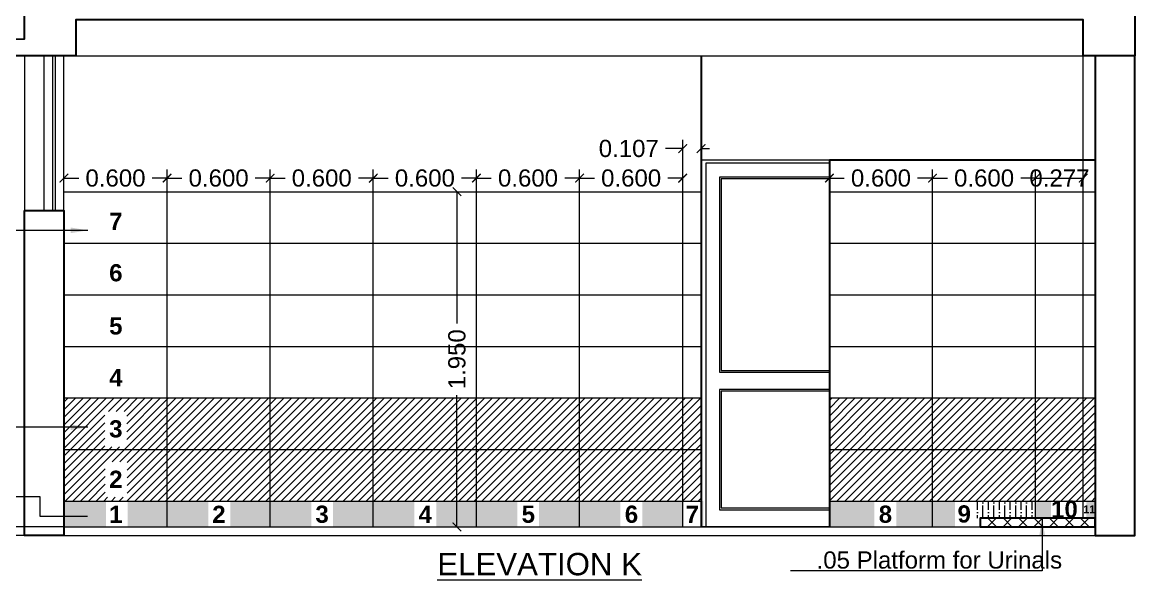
# Model space of a CAD drawing. Header units: millimetres. Extents: x 2733 to 5909, y 1038 to 2089.
# Drawn here: x 2832.72 to 2839.19, y 1041.56 to 1044.8 of the extents above; entities that cross this region are included whole.
import ezdxf

# ---------------------------------------------------------------- set-up
doc = ezdxf.new("R2010")
doc.units = ezdxf.units.MM
doc.header["$PDMODE"] = 35
doc.layers.get('0').update_dxf_attribs({"lineweight": 20})
doc.layers.get('Defpoints').update_dxf_attribs({"lineweight": 15})
for name, color, linetype, lineweight in [('beam', 43, 'Continuous', 20), ('Column', 251, 'Continuous', 30), ('DIM', 6, 'Continuous', 18), ('dim.1', 6, 'Continuous', 18), ('Door', 54, 'Continuous', 18), ('FLOOR FINISH', 10, 'Continuous', 15), ('Hatch', 43, 'Continuous', 13), ('rcc', 5, 'Continuous', 30), ('TEXT', 7, 'Continuous', 15), ('TILE HATCH-2', 123, 'Continuous', 9), ('Tiles', 91, 'Continuous', 9), ('Tiles-Text', 230, 'Continuous', 18), ('Ventilator', 200, 'Continuous', 18), ('Wall', 7, 'Continuous', 30)]:
    doc.layers.add(name, color=color, linetype=linetype, lineweight=lineweight)
doc.styles.add('dim-stylus bt', font='arial.ttf')
doc.styles.add('L120', font='arial.ttf', dxfattribs={"height": 0.6})
doc.styles.add('Tabrej', font='arial.ttf')
doc.dimstyles.new('DIMEN', dxfattribs={"dimtxt": 0.3, "dimasz": 0.25, "dimexe": 0.18, "dimexo": 0.0625, "dimgap": 0.09, "dimtad": 0, "dimdec": 3, "dimzin": 0, "dimdsep": 46, "dimtxsty": 'Tabrej', "dimcen": 0, "dimclrd": 256, "dimclre": 256, "dimclrt": 7, "dimadec": 0, "dimazin": 0, "dimtfac": 1, "dimtdec": 3, "dimtofl": 0, "dimtmove": 0, "dimatfit": 1, "dimfxl": 0, "dimtolj": 1, "dimtzin": 0, "dimlwd": -1, "dimlwe": -1, "dimarcsym": 0})
doc.dimstyles.new('Tabrej', dxfattribs={"dimtxt": 4, "dimasz": 0.45, "dimexe": 0.18, "dimexo": 0.0625, "dimgap": 0.09, "dimtad": 0, "dimdec": 3, "dimzin": 0, "dimdsep": 46, "dimtxsty": 'Tabrej', "dimcen": 0, "dimclrd": 256, "dimclre": 256, "dimclrt": 7, "dimaunit": 1, "dimadec": 3, "dimazin": 0, "dimtfac": 1, "dimtdec": 3, "dimtofl": 0, "dimtmove": 0, "dimatfit": 3, "dimfxl": 0, "dimtolj": 1, "dimtzin": 0, "dimlwd": -1, "dimlwe": -1, "dimarcsym": 0})

# ---------------------------------------------------------------- blocks, each defined once
blk = doc.blocks.new('_ArchTick')
at = {"color": 0, "const_width": 0.15}
blk.add_lwpolyline([(-0.5, -0.5), (0.5, 0.5)], dxfattribs=at)
blk = doc.blocks.new('*D875')
at = {"layer": 'Defpoints', "color": 0, "lineweight": 15, "transparency": 16777216}
for p in [(2833.5628, 1043.8924), (2832.9628, 1043.8185), (2833.5628, 1043.8135)]:
    blk.add_point(p, dxfattribs=at)
at = {"layer": 'DIM', "transparency": 16777216}
for p, q in [((2832.9628, 1043.82), (2832.9628, 1043.9424)), ((2833.5628, 1043.815), (2833.5628, 1043.9424)), ((2832.9628, 1043.8924), (2833.0492, 1043.8924)), ((2833.5628, 1043.8924), (2833.4764, 1043.8924))]:
    blk.add_line(p, q, dxfattribs=at)
at = {"layer": 'DIM', "transparency": 16777216, "xscale": 0.05, "yscale": 0.05, "zscale": 0.05, "rotation": 180}
blk.add_blockref('_ArchTick', (2832.9628, 1043.8924), dxfattribs=at)
at = {"layer": 'DIM', "transparency": 16777216, "xscale": 0.05, "yscale": 0.05, "zscale": 0.05}
blk.add_blockref('_ArchTick', (2833.5628, 1043.8924), dxfattribs=at)
at = {"layer": 'DIM', "color": 7, "transparency": 16777216, "insert": (2833.2628, 1043.8924), "char_height": 0.1, "attachment_point": 5, "style": 'Tabrej'}
blk.add_mtext('\\A1;0.600', dxfattribs=at)
blk = doc.blocks.new('*D876')
at = {"layer": 'Defpoints', "color": 0, "lineweight": 15, "transparency": 16777216}
for p in [(2834.1628, 1043.8924), (2833.5628, 1043.8185), (2834.1628, 1043.8135)]:
    blk.add_point(p, dxfattribs=at)
at = {"layer": 'DIM', "transparency": 16777216}
for p, q in [((2833.5628, 1043.82), (2833.5628, 1043.9424)), ((2834.1628, 1043.815), (2834.1628, 1043.9424)), ((2833.5628, 1043.8924), (2833.6492, 1043.8924)), ((2834.1628, 1043.8924), (2834.0764, 1043.8924))]:
    blk.add_line(p, q, dxfattribs=at)
at = {"layer": 'DIM', "transparency": 16777216, "xscale": 0.05, "yscale": 0.05, "zscale": 0.05, "rotation": 180}
blk.add_blockref('_ArchTick', (2833.5628, 1043.8924), dxfattribs=at)
at = {"layer": 'DIM', "transparency": 16777216, "xscale": 0.05, "yscale": 0.05, "zscale": 0.05}
blk.add_blockref('_ArchTick', (2834.1628, 1043.8924), dxfattribs=at)
at = {"layer": 'DIM', "color": 7, "transparency": 16777216, "insert": (2833.8628, 1043.8924), "char_height": 0.1, "attachment_point": 5, "style": 'Tabrej'}
blk.add_mtext('\\A1;0.600', dxfattribs=at)
blk = doc.blocks.new('*D877')
at = {"layer": 'Defpoints', "color": 0, "lineweight": 15, "transparency": 16777216}
for p in [(2835.1383, 1043.8135), (2835.1641, 1041.8635), (2835.2493, 1041.8635)]:
    blk.add_point(p, dxfattribs=at)
at = {"layer": 'DIM', "transparency": 16777216}
for p, q in [((2835.1398, 1043.8135), (2835.2993, 1043.8135)), ((2835.2493, 1043.8135), (2835.2493, 1043.0473)), ((2835.2493, 1041.8635), (2835.2493, 1042.6296)), ((2835.1656, 1041.8635), (2835.2993, 1041.8635))]:
    blk.add_line(p, q, dxfattribs=at)
at = {"layer": 'DIM', "transparency": 16777216, "xscale": 0.05, "yscale": 0.05, "zscale": 0.05}
for p, rotation in [((2835.2493, 1043.8135), 90), ((2835.2493, 1041.8635), 270)]:
    blk.add_blockref('_ArchTick', p, dxfattribs=dict(at, rotation=rotation))
at = {"layer": 'DIM', "color": 7, "transparency": 16777216, "insert": (2835.2493, 1042.8385), "char_height": 0.1, "attachment_point": 5, "rotation": 90, "style": 'Tabrej'}
blk.add_mtext('\\A1;1.950', dxfattribs=at)
blk = doc.blocks.new('*D878')
at = {"layer": 'Defpoints', "color": 0, "lineweight": 15, "transparency": 16777216}
for p in [(2834.7628, 1043.8924), (2834.1628, 1043.8185), (2834.7628, 1043.8135)]:
    blk.add_point(p, dxfattribs=at)
at = {"layer": 'DIM', "transparency": 16777216}
for p, q in [((2834.1628, 1043.82), (2834.1628, 1043.9424)), ((2834.7628, 1043.815), (2834.7628, 1043.9424)), ((2834.1628, 1043.8924), (2834.2492, 1043.8924)), ((2834.7628, 1043.8924), (2834.6764, 1043.8924))]:
    blk.add_line(p, q, dxfattribs=at)
at = {"layer": 'DIM', "transparency": 16777216, "xscale": 0.05, "yscale": 0.05, "zscale": 0.05, "rotation": 180}
blk.add_blockref('_ArchTick', (2834.1628, 1043.8924), dxfattribs=at)
at = {"layer": 'DIM', "transparency": 16777216, "xscale": 0.05, "yscale": 0.05, "zscale": 0.05}
blk.add_blockref('_ArchTick', (2834.7628, 1043.8924), dxfattribs=at)
at = {"layer": 'DIM', "color": 7, "transparency": 16777216, "insert": (2834.4628, 1043.8924), "char_height": 0.1, "attachment_point": 5, "style": 'Tabrej'}
blk.add_mtext('\\A1;0.600', dxfattribs=at)
blk = doc.blocks.new('*D879')
at = {"layer": 'Defpoints', "color": 0, "lineweight": 15, "transparency": 16777216}
for p in [(2835.3628, 1043.8924), (2834.7628, 1043.8185), (2835.3628, 1043.8135)]:
    blk.add_point(p, dxfattribs=at)
at = {"layer": 'DIM', "transparency": 16777216}
for p, q in [((2834.7628, 1043.82), (2834.7628, 1043.9424)), ((2835.3628, 1043.815), (2835.3628, 1043.9424)), ((2834.7628, 1043.8924), (2834.8492, 1043.8924)), ((2835.3628, 1043.8924), (2835.2764, 1043.8924))]:
    blk.add_line(p, q, dxfattribs=at)
at = {"layer": 'DIM', "transparency": 16777216, "xscale": 0.05, "yscale": 0.05, "zscale": 0.05, "rotation": 180}
blk.add_blockref('_ArchTick', (2834.7628, 1043.8924), dxfattribs=at)
at = {"layer": 'DIM', "transparency": 16777216, "xscale": 0.05, "yscale": 0.05, "zscale": 0.05}
blk.add_blockref('_ArchTick', (2835.3628, 1043.8924), dxfattribs=at)
at = {"layer": 'DIM', "color": 7, "transparency": 16777216, "insert": (2835.0628, 1043.8924), "char_height": 0.1, "attachment_point": 5, "style": 'Tabrej'}
blk.add_mtext('\\A1;0.600', dxfattribs=at)
blk = doc.blocks.new('*D880')
at = {"layer": 'Defpoints', "color": 0, "lineweight": 15, "transparency": 16777216}
for p in [(2835.9628, 1043.8924), (2835.3628, 1043.8185), (2835.9628, 1043.8135)]:
    blk.add_point(p, dxfattribs=at)
at = {"layer": 'DIM', "transparency": 16777216}
for p, q in [((2835.3628, 1043.82), (2835.3628, 1043.9424)), ((2835.9628, 1043.815), (2835.9628, 1043.9424)), ((2835.3628, 1043.8924), (2835.4492, 1043.8924)), ((2835.9628, 1043.8924), (2835.8764, 1043.8924))]:
    blk.add_line(p, q, dxfattribs=at)
at = {"layer": 'DIM', "transparency": 16777216, "xscale": 0.05, "yscale": 0.05, "zscale": 0.05, "rotation": 180}
blk.add_blockref('_ArchTick', (2835.3628, 1043.8924), dxfattribs=at)
at = {"layer": 'DIM', "transparency": 16777216, "xscale": 0.05, "yscale": 0.05, "zscale": 0.05}
blk.add_blockref('_ArchTick', (2835.9628, 1043.8924), dxfattribs=at)
at = {"layer": 'DIM', "color": 7, "transparency": 16777216, "insert": (2835.6628, 1043.8924), "char_height": 0.1, "attachment_point": 5, "style": 'Tabrej'}
blk.add_mtext('\\A1;0.600', dxfattribs=at)
blk = doc.blocks.new('*D881')
at = {"layer": 'Defpoints', "color": 0, "lineweight": 15, "transparency": 16777216}
for p in [(2836.5628, 1043.8924), (2835.9628, 1043.8185), (2836.5628, 1043.8135)]:
    blk.add_point(p, dxfattribs=at)
at = {"layer": 'DIM', "transparency": 16777216}
for p, q in [((2835.9628, 1043.82), (2835.9628, 1043.9424)), ((2836.5628, 1043.815), (2836.5628, 1043.9424)), ((2835.9628, 1043.8924), (2836.0492, 1043.8924)), ((2836.5628, 1043.8924), (2836.4764, 1043.8924))]:
    blk.add_line(p, q, dxfattribs=at)
at = {"layer": 'DIM', "transparency": 16777216, "xscale": 0.05, "yscale": 0.05, "zscale": 0.05, "rotation": 180}
blk.add_blockref('_ArchTick', (2835.9628, 1043.8924), dxfattribs=at)
at = {"layer": 'DIM', "transparency": 16777216, "xscale": 0.05, "yscale": 0.05, "zscale": 0.05}
blk.add_blockref('_ArchTick', (2836.5628, 1043.8924), dxfattribs=at)
at = {"layer": 'DIM', "color": 7, "transparency": 16777216, "insert": (2836.2628, 1043.8924), "char_height": 0.1, "attachment_point": 5, "style": 'Tabrej'}
blk.add_mtext('\\A1;0.600', dxfattribs=at)
blk = doc.blocks.new('*D882')
at = {"layer": 'Defpoints', "color": 0, "lineweight": 15, "transparency": 16777216}
for p in [(2836.6696, 1044.0643), (2836.5628, 1043.8185), (2836.6696, 1043.8135)]:
    blk.add_point(p, dxfattribs=at)
at = {"layer": 'DIM', "transparency": 16777216}
for p, q in [((2836.5628, 1043.82), (2836.5628, 1044.1143)), ((2836.6696, 1043.815), (2836.6696, 1044.1143)), ((2836.5628, 1044.0643), (2836.4628, 1044.0643)), ((2836.6696, 1044.0643), (2836.7196, 1044.0643))]:
    blk.add_line(p, q, dxfattribs=at)
at = {"layer": 'DIM', "transparency": 16777216, "xscale": 0.05, "yscale": 0.05, "zscale": 0.05}
blk.add_blockref('_ArchTick', (2836.5628, 1044.0643), dxfattribs=at)
at = {"layer": 'DIM', "transparency": 16777216, "xscale": 0.05, "yscale": 0.05, "zscale": 0.05, "rotation": 180}
blk.add_blockref('_ArchTick', (2836.6696, 1044.0643), dxfattribs=at)
at = {"layer": 'DIM', "color": 7, "transparency": 16777216, "insert": (2836.2491, 1044.0643), "char_height": 0.1, "attachment_point": 5, "style": 'Tabrej'}
blk.add_mtext('\\A1;0.107', dxfattribs=at)
blk = doc.blocks.new('f')
at = {"layer": 'Door', "ltscale": 0.05}
blk.add_line((2716.5479, 1053.7485), (2717.2874, 1053.7485), dxfattribs=at)
at = {"layer": 'Door'}
blk.add_line((2717.2874, 1051.6135), (2716.5479, 1051.6135), dxfattribs=at)
at = {"layer": 'Door', "ltscale": 0.05}
for points in [[(2717.2874, 1053.7285), (2716.5679, 1053.7285), (2716.5679, 1051.6135)], [(2717.2874, 1053.6485), (2716.6479, 1053.6485), (2716.6479, 1052.5135), (2717.2874, 1052.5135)], [(2717.2874, 1053.6385), (2716.6579, 1053.6385), (2716.6579, 1052.5235), (2717.2874, 1052.5235)], [(2717.2874, 1052.4135), (2716.6479, 1052.4135), (2716.6479, 1051.7135), (2717.2874, 1051.7135)], [(2717.2874, 1052.4035), (2716.6579, 1052.4035), (2716.6579, 1051.7235), (2717.2874, 1051.7235)]]:
    blk.add_lwpolyline(points, dxfattribs=at)
blk = doc.blocks.new('*D883')
at = {"layer": 'Defpoints', "color": 0, "lineweight": 15, "transparency": 16777216}
for p in [(2838.6162, 1043.8924), (2838.0162, 1043.8185), (2838.6162, 1043.8135)]:
    blk.add_point(p, dxfattribs=at)
at = {"layer": 'DIM', "transparency": 16777216}
for p, q in [((2838.0162, 1043.82), (2838.0162, 1043.9424)), ((2838.6162, 1043.815), (2838.6162, 1043.9424)), ((2838.0162, 1043.8924), (2838.1027, 1043.8924)), ((2838.6162, 1043.8924), (2838.5298, 1043.8924))]:
    blk.add_line(p, q, dxfattribs=at)
at = {"layer": 'DIM', "transparency": 16777216, "xscale": 0.05, "yscale": 0.05, "zscale": 0.05, "rotation": 180}
blk.add_blockref('_ArchTick', (2838.0162, 1043.8924), dxfattribs=at)
at = {"layer": 'DIM', "transparency": 16777216, "xscale": 0.05, "yscale": 0.05, "zscale": 0.05}
blk.add_blockref('_ArchTick', (2838.6162, 1043.8924), dxfattribs=at)
at = {"layer": 'DIM', "color": 7, "transparency": 16777216, "insert": (2838.3162, 1043.8924), "char_height": 0.1, "attachment_point": 5, "style": 'Tabrej'}
blk.add_mtext('\\A1;0.600', dxfattribs=at)
blk = doc.blocks.new('*D884')
at = {"layer": 'Defpoints', "color": 0, "lineweight": 15, "transparency": 16777216}
for p in [(2838.8928, 1043.8924), (2838.6162, 1043.8185), (2838.8928, 1043.8135)]:
    blk.add_point(p, dxfattribs=at)
at = {"layer": 'DIM', "transparency": 16777216}
for p, q in [((2838.6162, 1043.82), (2838.6162, 1043.9424)), ((2838.8928, 1043.815), (2838.8928, 1043.9424)), ((2838.6162, 1043.8924), (2838.8928, 1043.8924))]:
    blk.add_line(p, q, dxfattribs=at)
at = {"layer": 'DIM', "transparency": 16777216, "xscale": 0.05, "yscale": 0.05, "zscale": 0.05, "rotation": 180}
blk.add_blockref('_ArchTick', (2838.6162, 1043.8924), dxfattribs=at)
at = {"layer": 'DIM', "transparency": 16777216, "xscale": 0.05, "yscale": 0.05, "zscale": 0.05}
blk.add_blockref('_ArchTick', (2838.8928, 1043.8924), dxfattribs=at)
at = {"layer": 'DIM', "color": 7, "transparency": 16777216, "insert": (2838.7545, 1043.8924), "char_height": 0.1, "attachment_point": 5, "style": 'Tabrej'}
blk.add_mtext('\\A1;0.277', dxfattribs=at)
blk = doc.blocks.new('*D885')
at = {"layer": 'Defpoints', "color": 0, "lineweight": 15, "transparency": 16777216}
for p in [(2838.0162, 1043.8924), (2837.4162, 1043.8185), (2838.0162, 1043.8135)]:
    blk.add_point(p, dxfattribs=at)
at = {"layer": 'DIM', "transparency": 16777216}
for p, q in [((2837.4162, 1043.82), (2837.4162, 1043.9424)), ((2838.0162, 1043.815), (2838.0162, 1043.9424)), ((2837.4162, 1043.8924), (2837.5027, 1043.8924)), ((2838.0162, 1043.8924), (2837.9298, 1043.8924))]:
    blk.add_line(p, q, dxfattribs=at)
at = {"layer": 'DIM', "transparency": 16777216, "xscale": 0.05, "yscale": 0.05, "zscale": 0.05, "rotation": 180}
blk.add_blockref('_ArchTick', (2837.4162, 1043.8924), dxfattribs=at)
at = {"layer": 'DIM', "transparency": 16777216, "xscale": 0.05, "yscale": 0.05, "zscale": 0.05}
blk.add_blockref('_ArchTick', (2838.0162, 1043.8924), dxfattribs=at)
at = {"layer": 'DIM', "color": 7, "transparency": 16777216, "insert": (2837.7162, 1043.8924), "char_height": 0.1, "attachment_point": 5, "style": 'Tabrej'}
blk.add_mtext('\\A1;0.600', dxfattribs=at)

msp = doc.modelspace()

# ---------------------------------------------------------------- hatches: boundary and pattern name
at = {"layer": 'Hatch', "lineweight": 15}
h = msp.add_hatch(dxfattribs=at)
h.set_pattern_fill('ANSI36', color=256, scale=0.01, angle=45, style=0)
h.set_pattern_definition([(90, (120.12881, -9.75), (-0.03175, 0.0555625), [0.079375, -0.015875, 0, -0.015875])])
h.paths.add_polyline_path([(2836.6767, 1042.0135), (2836.5628, 1042.0135), (2836.5628, 1041.8635), (2836.6767, 1041.8635)], flags=16)
h.paths.add_polyline_path([(2836.5628, 1042.0135), (2835.9628, 1042.0135), (2835.9628, 1041.8635), (2836.5628, 1041.8635)])
h.paths.add_polyline_path([(2835.9628, 1042.0135), (2835.3628, 1042.0135), (2835.3628, 1041.8635), (2835.9628, 1041.8635)])
h.paths.add_polyline_path([(2835.3628, 1042.0135), (2834.7628, 1042.0135), (2834.7628, 1041.8635), (2835.3628, 1041.8635)])
h.paths.add_polyline_path([(2833.5628, 1042.0135), (2832.9628, 1042.0135), (2832.9628, 1041.8635), (2833.5628, 1041.8635)])
h.paths.add_polyline_path([(2834.1628, 1042.0135), (2833.5628, 1042.0135), (2833.5628, 1041.8635), (2834.1628, 1041.8635)])
h.paths.add_polyline_path([(2834.7628, 1042.0135), (2834.1628, 1042.0135), (2834.1628, 1041.8635), (2834.7628, 1041.8635)])
h.paths.add_polyline_path([(2838.9628, 1042.0135), (2838.6162, 1042.0135), (2838.6162, 1041.9135), (2838.9628, 1041.9135)])
h.paths.add_polyline_path([(2838.2939, 1042.0135), (2838.0162, 1042.0135), (2838.0162, 1041.8635), (2838.2939, 1041.8635)])
h.paths.add_polyline_path([(2838.0162, 1042.0135), (2837.4162, 1042.0135), (2837.4162, 1041.8635), (2838.0162, 1041.8635)])
h.paths.add_polyline_path([(2836.5628, 1041.8635), (2836.6825, 1041.8635), (2836.6825, 1042.0135), (2836.5628, 1042.0135)])
h.paths.add_polyline_path([(2836.2005, 1041.8635), (2836.3282, 1041.8635), (2836.3282, 1042.0135), (2836.2005, 1042.0135)], flags=17)
h.paths.add_polyline_path([(2835.6, 1041.8635), (2835.7277, 1041.8635), (2835.7277, 1042.0135), (2835.6, 1042.0135)], flags=17)
h.paths.add_polyline_path([(2835.0013, 1041.8635), (2835.129, 1041.8635), (2835.129, 1042.0135), (2835.0013, 1042.0135)], flags=17)
h.paths.add_polyline_path([(2833.2068, 1041.8635), (2833.3345, 1041.8635), (2833.3345, 1042.0135), (2833.2068, 1042.0135)], flags=17)
h.paths.add_polyline_path([(2833.8028, 1041.8635), (2833.9305, 1041.8635), (2833.9305, 1042.0135), (2833.8028, 1042.0135)], flags=17)
h.paths.add_polyline_path([(2834.4014, 1041.8635), (2834.5291, 1041.8635), (2834.5291, 1042.0135), (2834.4014, 1042.0135)])
h.paths.add_polyline_path([(2838.7062, 1041.9135), (2838.9116, 1041.9135), (2838.9116, 1042.0135), (2838.7062, 1042.0135)], flags=17)
h.paths.add_polyline_path([(2838.1475, 1041.8635), (2838.2939, 1041.8635), (2838.2939, 1042.0135), (2838.1475, 1042.0135)], flags=17)
h.paths.add_polyline_path([(2837.6785, 1041.8635), (2837.8062, 1041.8635), (2837.8062, 1042.0135), (2837.6785, 1042.0135)], flags=17)
h = msp.add_hatch(dxfattribs=at)
h.set_pattern_fill('ANSI36', color=256, scale=0.01, angle=45, style=0)
h.set_pattern_definition([(90, (120.12881, 0), (-0.03175, 0.0555625), [0.079375, -0.015875, 0, -0.015875])])
h.paths.add_polyline_path([(2838.6162, 1042.0135), (2838.2538, 1042.0135), (2838.2538, 1041.9135), (2838.6162, 1041.9135)])
at = {"layer": 'Hatch'}
h = msp.add_hatch(dxfattribs=at)
h.set_pattern_fill('ANSI37', color=256, scale=0.02, style=0)
h.set_pattern_definition([(45, (120.12881, -5e-13), (-0.0449012806, 0.0449012806), []), (135, (120.12881, -5e-13), (-0.0449012806, -0.0449012806), [])])
h.paths.add_polyline_path([(2838.9628, 1041.9135), (2838.2928, 1041.9135), (2838.2928, 1041.8635), (2838.9628, 1041.8635)])
at = {"layer": 'TILE HATCH-2'}
h = msp.add_hatch(dxfattribs=at)
h.set_pattern_fill('ANSI31', color=256, scale=0.01, style=0)
h.set_pattern_definition([(45, (120.12881, -9.75), (-0.0224506403, 0.0224506403), [])])
h.paths.add_polyline_path([(2834.1628, 1042.3135), (2833.5628, 1042.3135), (2833.5628, 1042.0135), (2834.1628, 1042.0135)])
h.paths.add_polyline_path([(2834.1628, 1042.6135), (2833.5628, 1042.6135), (2833.5628, 1042.3135), (2834.1628, 1042.3135)])
h.paths.add_polyline_path([(2834.7628, 1042.6135), (2834.1628, 1042.6135), (2834.1628, 1042.3135), (2834.7628, 1042.3135)])
h.paths.add_polyline_path([(2834.7628, 1042.3135), (2834.1628, 1042.3135), (2834.1628, 1042.0135), (2834.7628, 1042.0135)])
h.paths.add_polyline_path([(2835.3628, 1042.6135), (2834.7628, 1042.6135), (2834.7628, 1042.3135), (2835.3628, 1042.3135)])
h.paths.add_polyline_path([(2835.3628, 1042.3135), (2834.7628, 1042.3135), (2834.7628, 1042.0135), (2835.3628, 1042.0135)])
h.paths.add_polyline_path([(2835.9628, 1042.6135), (2835.3628, 1042.6135), (2835.3628, 1042.3135), (2835.9628, 1042.3135)])
h.paths.add_polyline_path([(2835.9628, 1042.3135), (2835.3628, 1042.3135), (2835.3628, 1042.0135), (2835.9628, 1042.0135)])
h.paths.add_polyline_path([(2836.5628, 1042.3135), (2835.9628, 1042.3135), (2835.9628, 1042.0135), (2836.5628, 1042.0135)])
h.paths.add_polyline_path([(2836.5628, 1042.6135), (2835.9628, 1042.6135), (2835.9628, 1042.3135), (2836.5628, 1042.3135)])
h.paths.add_polyline_path([(2836.6696, 1042.6135), (2836.5628, 1042.6135), (2836.5628, 1042.3135), (2836.6696, 1042.3135)])
h.paths.add_polyline_path([(2836.6696, 1042.3141), (2836.5628, 1042.3135), (2836.5628, 1042.0135), (2836.6696, 1042.0141)])
h.paths.add_polyline_path([(2838.0162, 1042.3135), (2837.4162, 1042.3135), (2837.4162, 1042.0135), (2838.0162, 1042.0135)])
h.paths.add_polyline_path([(2838.0162, 1042.6135), (2837.4162, 1042.6135), (2837.4162, 1042.3135), (2838.0162, 1042.3135)])
h.paths.add_polyline_path([(2838.6162, 1042.6135), (2838.0162, 1042.6135), (2838.0162, 1042.3135), (2838.6162, 1042.3135)])
h.paths.add_polyline_path([(2838.6162, 1042.3135), (2838.0162, 1042.3135), (2838.0162, 1042.0135), (2838.6162, 1042.0135)])
h.paths.add_polyline_path([(2838.9628, 1042.3135), (2838.6162, 1042.3135), (2838.6162, 1042.0135), (2838.9628, 1042.0135)])
h.paths.add_polyline_path([(2838.9628, 1042.6135), (2838.6162, 1042.6135), (2838.6162, 1042.3135), (2838.9628, 1042.3135)])
h.paths.add_polyline_path([(2833.5628, 1042.6135), (2832.9628, 1042.6135), (2832.9628, 1042.3135), (2833.5628, 1042.3135)])
h.paths.add_polyline_path([(2833.5628, 1042.3135), (2832.9628, 1042.3135), (2832.9628, 1042.0135), (2833.5628, 1042.0135)])
h.paths.add_polyline_path([(2833.2014, 1042.3291), (2833.3291, 1042.3291), (2833.3291, 1042.5352), (2833.2014, 1042.5352)], flags=16)
h.paths.add_polyline_path([(2833.2028, 1042.0356), (2833.3305, 1042.0356), (2833.3305, 1042.2417), (2833.2028, 1042.2417)], flags=16)

# ---------------------------------------------------------------- linework, layer by layer
at = {"lineweight": 15}
for p, q in [((2832.8478, 1043.7035), (2832.8478, 1044.6035)), ((2832.8478, 1043.7035), (2832.8478, 1044.6035)), ((2832.9628, 1041.8635), (2832.9628, 1041.9135))]:
    msp.add_line(p, q, dxfattribs=at)
msp.add_lwpolyline([(2832.7328, 1043.7035), (2832.9628, 1043.7035), (2832.9628, 1044.6035), (2832.7328, 1044.6035)], close=True, dxfattribs=at)
msp.add_lwpolyline([(2832.7328, 1043.7035), (2832.9628, 1043.7035), (2832.9628, 1044.6035), (2832.7328, 1044.6035)], close=True, dxfattribs=at)
at = {"layer": 'beam', "lineweight": 15}
msp.add_line((2833.0328, 1044.6035), (2838.8928, 1044.6035), dxfattribs=at)
at = {"layer": 'Column', "lineweight": 15}
msp.add_line((2838.8928, 1043.9985), (2838.8928, 1044.6035), dxfattribs=at)
at = {"layer": 'DIM', "ltscale": 0.05}
for p, q in [((2832.9628, 1041.8635), (2831.6825, 1041.8635)), ((2832.7328, 1041.8135), (2832.4294, 1041.8135))]:
    msp.add_line(p, q, dxfattribs=at)
at = {"layer": 'dim.1', "ltscale": 0.02}
msp.add_line((2832.8245, 1042.0392), (2831.6989, 1042.0392), dxfattribs=at)
msp.add_line((2832.8245, 1042.0392), (2831.6989, 1042.0392), dxfattribs=at)
at = {"layer": 'Door', "ltscale": 0.05}
msp.add_line((2836.6696, 1043.9985), (2836.6696, 1041.8635), dxfattribs=at)
at = {"layer": 'Door', "lineweight": 15}
msp.add_lwpolyline([(2838.9628, 1041.8635), (2838.9628, 1041.8635), (2838.9628, 1041.8635), (2838.9628, 1041.8635)], close=True, dxfattribs=at)
at = {"layer": 'FLOOR FINISH', "lineweight": 15}
for p, q in [((2832.9628, 1041.8635), (2838.9628, 1041.8635)), ((2832.9628, 1041.8135), (2838.9628, 1041.8135))]:
    msp.add_line(p, q, dxfattribs=at)
at = {"layer": 'rcc'}
msp.add_lwpolyline([(2839.1928, 1044.6035), (2838.8928, 1044.6035), (2838.8928, 1044.8135), (2833.0328, 1044.8135), (2833.0328, 1044.6035), (2832.2428, 1044.6035), (2832.2428, 1044.6435), (2832.2028, 1044.6435), (2832.2028, 1044.6035), (2832.1328, 1044.6035), (2832.1328, 1044.6785), (2832.7328, 1044.7035), (2832.7328, 1045.0635), (2833.0328, 1045.0635), (2833.0328, 1044.9635), (2838.8928, 1044.9635), (2838.8928, 1045.0635), (2839.1928, 1045.0635)], close=True, dxfattribs=at)
at = {"layer": 'Tiles', "lineweight": 15}
for p, q in [((2838.8928, 1041.9135), (2838.8928, 1043.9985)), ((2832.9628, 1043.8135), (2836.6696, 1043.8135)), ((2833.5628, 1041.8635), (2833.5628, 1043.8135)), ((2834.1628, 1041.8635), (2834.1628, 1043.8135)), ((2834.7628, 1041.8635), (2834.7628, 1043.8135)), ((2835.3628, 1041.8635), (2835.3628, 1043.8135)), ((2835.9628, 1041.8635), (2835.9628, 1043.8135)), ((2836.5628, 1041.8635), (2836.5628, 1043.8135)), ((2837.4162, 1043.8135), (2838.9628, 1043.8135)), ((2838.0162, 1041.8635), (2838.0162, 1043.8135)), ((2838.6162, 1041.9135), (2838.6162, 1043.8135)), ((2832.9628, 1043.5135), (2836.6696, 1043.5135)), ((2837.4162, 1043.5135), (2838.9628, 1043.5135)), ((2832.9628, 1043.2135), (2836.6696, 1043.2135)), ((2837.4162, 1043.2135), (2838.9628, 1043.2135)), ((2832.9628, 1042.9135), (2836.6696, 1042.9135)), ((2837.4162, 1042.9135), (2838.9628, 1042.9135)), ((2832.9628, 1042.6135), (2836.6696, 1042.6135)), ((2837.4162, 1042.6135), (2838.9628, 1042.6135)), ((2832.9628, 1042.3135), (2836.6696, 1042.3135)), ((2837.4162, 1042.3135), (2838.9628, 1042.3135)), ((2832.9628, 1042.0135), (2836.6696, 1042.0135)), ((2837.4162, 1042.0135), (2838.9628, 1042.0135))]:
    msp.add_line(p, q, dxfattribs=at)
at = {"layer": 'Ventilator', "lineweight": 15}
msp.add_lwpolyline([(2832.8978, 1044.6035), (2832.9128, 1044.6035), (2832.9128, 1043.7035), (2832.8978, 1043.7035)], close=True, dxfattribs=at)
msp.add_lwpolyline([(2832.8978, 1044.6035), (2832.9128, 1044.6035), (2832.9128, 1043.7035), (2832.8978, 1043.7035)], close=True, dxfattribs=at)
at = {"layer": 'Wall'}
for p, q in [((2836.6696, 1044.6035), (2836.6696, 1041.8635)), ((2837.4162, 1043.9985), (2837.4162, 1041.8635)), ((2837.4162, 1043.9985), (2838.9628, 1043.9985))]:
    msp.add_line(p, q, dxfattribs=at)
for points in [[(2838.9628, 1041.8135), (2839.1928, 1041.8135), (2839.1928, 1044.6035), (2838.9628, 1044.6035)], [(2832.7328, 1043.7035), (2832.9628, 1043.7035), (2832.9628, 1041.8135), (2832.7328, 1041.8135)], [(2832.7328, 1043.7035), (2832.9628, 1043.7035), (2832.9628, 1041.8135), (2832.7328, 1041.8135)], [(2838.2928, 1041.8635), (2838.9628, 1041.8635), (2838.9628, 1041.9135), (2838.2928, 1041.9135)]]:
    msp.add_lwpolyline(points, close=True, dxfattribs=at)

# ---------------------------------------------------------------- block references
at = {"layer": 'Door', "lineweight": 15}
msp.add_blockref('f', (120.1288, -9.75), dxfattribs=at)

# ---------------------------------------------------------------- texts
at = {"layer": 'TEXT', "insert": (2834.2899, 1041.712), "char_height": 0.13, "attachment_point": 1, "style": 'Tabrej'}
msp.add_mtext_dynamic_manual_height_columns('\\pi0.8451;{\\LELEVATION K}', width=2.866415, gutter_width=24, heights=[0], dxfattribs=at)
at = {"layer": 'TEXT', "insert": (2838.7701, 1041.7209), "char_height": 0.1, "width": 1.68823, "attachment_point": 3, "style": 'L120'}
msp.add_mtext('.05 Platform for Urinals', dxfattribs=at)
at = {"layer": 'Tiles-Text', "width": 0.096954, "attachment_point": 5, "style": 'dim-stylus bt'}
for s, insert, char_height in [('{\\fArial|b1|i0|c0|p34;7}', (2833.2648, 1043.6412), 0.1), ('{\\fArial|b1|i0|c0|p34;6}', (2833.2648, 1043.3412), 0.1), ('{\\fArial|b1|i0|c0|p34;5}', (2833.2648, 1043.0317), 0.1), ('{\\fArial|b1|i0|c0|p34;4}', (2833.2648, 1042.7318), 0.1), ('{\\fArial|b1|i0|c0|p34;3}', (2833.2648, 1042.4331), 0.1), ('{\\fArial|b1|i0|c0|p34;2}', (2833.2648, 1042.1405), 0.1), ('{\\fArial|b1|i0|c0|p34;10}', (2838.7838, 1041.9656), 0.1), ('{\\fArial|b1|i0|c0|p34;1}', (2833.2648, 1041.9366), 0.1), ('{\\fArial|b1|i0|c0|p34;2}', (2833.8648, 1041.9366), 0.1), ('{\\fArial|b1|i0|c0|p34;3}', (2834.4648, 1041.9366), 0.1), ('{\\fArial|b1|i0|c0|p34;4}', (2835.0648, 1041.9366), 0.1), ('{\\fArial|b1|i0|c0|p34;5}', (2835.6648, 1041.9366), 0.1), ('{\\fArial|b1|i0|c0|p34;6}', (2836.2648, 1041.9366), 0.1), ('{\\fArial|b1|i0|c0|p34;7}', (2836.6185, 1041.9366), 0.1), ('{\\fArial|b1|i0|c0|p34;8}', (2837.7421, 1041.9366), 0.1), ('{\\fArial|b1|i0|c0|p34;9}', (2838.2007, 1041.9382), 0.1), ('{\\fArial|b1|i0|c0|p34;11}', (2838.9277, 1041.9656), 0.045)]:
    msp.add_mtext(s, dxfattribs=dict(at, insert=insert, char_height=char_height))

# ---------------------------------------------------------------- dimensions: what is measured, and where the dimension line sits
at = {"layer": 'DIM'}
for base, p1, p2, picture, middle in [((2836.6696, 1044.0643), (2836.5628, 1043.8185), (2836.6696, 1043.8135), '*D882', (2836.2491, 1044.0643)), ((2838.8928, 1043.8924), (2838.6162, 1043.8185), (2838.8928, 1043.8135), '*D884', (2838.7545, 1043.8924))]:
    dim = msp.add_linear_dim(base=base, p1=p1, p2=p2, dimstyle='DIMEN', override={"dimscale": 0.5, "dimtxt": 0.2, "dimasz": 0.1, "dimexe": 0.1, "dimexo": 0.003, "dimblk1": 'ArchTick', "dimblk2": 'ArchTick', "dimsah": 1}, dxfattribs=at)
    dim.commit()
    dim.dimension.update_dxf_attribs({"geometry": picture, "text_midpoint": middle, "dimtype": 160})
for base, p1, p2, picture, middle in [((2833.5628, 1043.8924), (2832.9628, 1043.8185), (2833.5628, 1043.8135), '*D875', (2833.2628, 1043.8924)), ((2834.1628, 1043.8924), (2833.5628, 1043.8185), (2834.1628, 1043.8135), '*D876', (2833.8628, 1043.8924)), ((2834.7628, 1043.8924), (2834.1628, 1043.8185), (2834.7628, 1043.8135), '*D878', (2834.4628, 1043.8924)), ((2835.3628, 1043.8924), (2834.7628, 1043.8185), (2835.3628, 1043.8135), '*D879', (2835.0628, 1043.8924)), ((2835.9628, 1043.8924), (2835.3628, 1043.8185), (2835.9628, 1043.8135), '*D880', (2835.6628, 1043.8924)), ((2836.5628, 1043.8924), (2835.9628, 1043.8185), (2836.5628, 1043.8135), '*D881', (2836.2628, 1043.8924)), ((2838.0162, 1043.8924), (2837.4162, 1043.8185), (2838.0162, 1043.8135), '*D885', (2837.7162, 1043.8924)), ((2838.6162, 1043.8924), (2838.0162, 1043.8185), (2838.6162, 1043.8135), '*D883', (2838.3162, 1043.8924))]:
    dim = msp.add_linear_dim(base=base, p1=p1, p2=p2, dimstyle='DIMEN', override={"dimscale": 0.5, "dimtxt": 0.2, "dimasz": 0.1, "dimexe": 0.1, "dimexo": 0.003, "dimblk1": 'ArchTick', "dimblk2": 'ArchTick', "dimsah": 1}, dxfattribs=at)
    dim.commit()
    dim.dimension.update_dxf_attribs({"geometry": picture, "text_midpoint": middle})
dim = msp.add_linear_dim(base=(2835.2493, 1041.8635), p1=(2835.1383, 1043.8135), p2=(2835.1641, 1041.8635), angle=90, dimstyle='DIMEN', override={"dimscale": 0.5, "dimtxt": 0.2, "dimasz": 0.1, "dimexe": 0.1, "dimexo": 0.003, "dimblk1": 'ArchTick', "dimblk2": 'ArchTick', "dimsah": 1}, dxfattribs=at)
dim.commit()
dim.dimension.update_dxf_attribs({"geometry": '*D877', "text_midpoint": (2835.2493, 1042.8385)})

# ---------------------------------------------------------------- leaders
at = {"layer": 'dim.1', "ltscale": 0.02}
for points in [[(2833.102, 1043.5886), (2831.0171, 1043.5886)], [(2833.102, 1042.4432), (2831.2311, 1042.4432)], [(2833.1004, 1041.9231), (2832.8245, 1041.9231), (2832.8245, 1042.0392)], [(2838.6541, 1041.9135), (2838.6541, 1041.6071), (2837.1905, 1041.6071)]]:
    msp.add_leader(points, dimstyle='Tabrej', override={"dimasz": 0.1}, dxfattribs=at)

doc.saveas('drawing.dxf')
